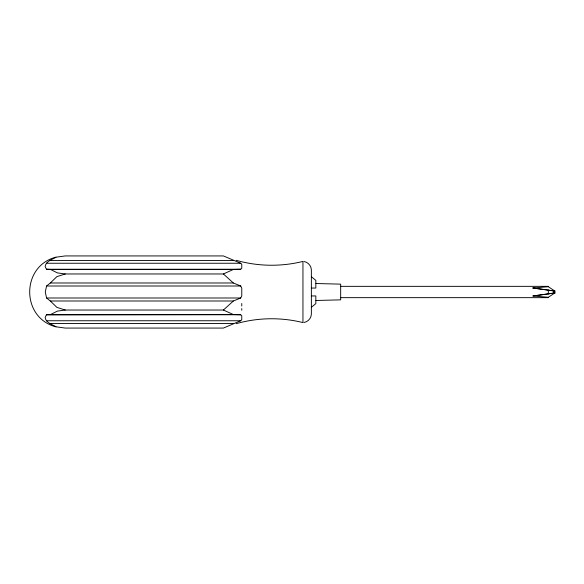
<?xml version="1.0" encoding="UTF-8"?>
<svg xmlns="http://www.w3.org/2000/svg" width="584" height="584" viewBox="0 0 584 584"><rect width="100%" height="100%" fill="white"/><g stroke="black" fill="none" stroke-linecap="round" stroke-linejoin="round"><path stroke-width="0.88" d="M233.323 282.984L50.312 282.984L46.567 286.007L45.282 292L46.567 297.993L50.297 300.994L233.352 300.994L240.703 297.993L241.769 295.906L241.769 288.094L240.703 286.007L233.323 282.984L223.417 273.969L65.269 273.969L57.393 272.896L50.545 269.45L46.443 269.246L45.136 266.501C45.924 261.084 52.246 259.537 56.21 257.164L65.269 255.931L223.417 255.931L240.703 263.253L241.769 264.296L241.769 268.202L240.703 269.246L233.352 269.45L50.545 269.45M50.312 282.984L56.896 276.626L65.269 273.969M46.443 314.754L45.136 317.499C45.924 322.916 52.253 324.463 56.21 326.836L65.269 328.069L223.417 328.069L240.703 320.747L241.769 319.703L241.769 315.798L240.703 314.754L233.323 314.542L46.443 314.754L240.703 314.754M50.56 314.542L57.393 311.104L65.269 310.031L223.417 310.031L233.323 314.542M223.417 310.031L233.352 300.994M311.367 307.293L315.834 303.622L315.834 295.949L311.425 295.949M554.8 292.956L548.339 297.293L532.958 296L554.8 292.956L532.958 296M223.417 273.969L233.352 269.45M55.933 257.164C20.951 266.187 20.951 317.813 55.933 326.836M236.191 323.689C257.851 317.513 281.101 317.134 302.95 322.587L302.95 261.413C281.101 266.866 257.851 266.486 236.191 260.311M304.03 322.47C308.016 321.835 311.221 318.207 311.367 314.177L311.367 269.823C311.221 265.793 308.016 262.165 304.03 261.53M532.958 288L548.339 286.707L554.8 291.044L532.958 288L554.8 291.044M49.99 260.442L233.323 260.442M46.45 263.253L240.703 263.253M46.443 269.246L240.703 269.246M315.951 283.525L340.669 284.138L340.669 299.862L315.951 300.475M46.567 286.007L240.703 286.007M340.669 286.342L548.339 286.342L548.339 286.707M553.128 292L554.8 292M340.669 297.657L548.339 297.657L548.339 297.293M46.567 297.993L240.703 297.993M46.45 320.747L240.703 320.747M49.968 323.543L233.352 323.543M311.425 288.051L315.834 288.051L315.834 280.378L311.367 276.707M65.269 310.031L56.896 307.374L50.297 300.994M554.8 290.649L554.8 293.351M548.339 290.109L548.339 293.891M241.769 303.483L241.769 306.023M241.769 308.556L241.769 310.25"/></g></svg>
